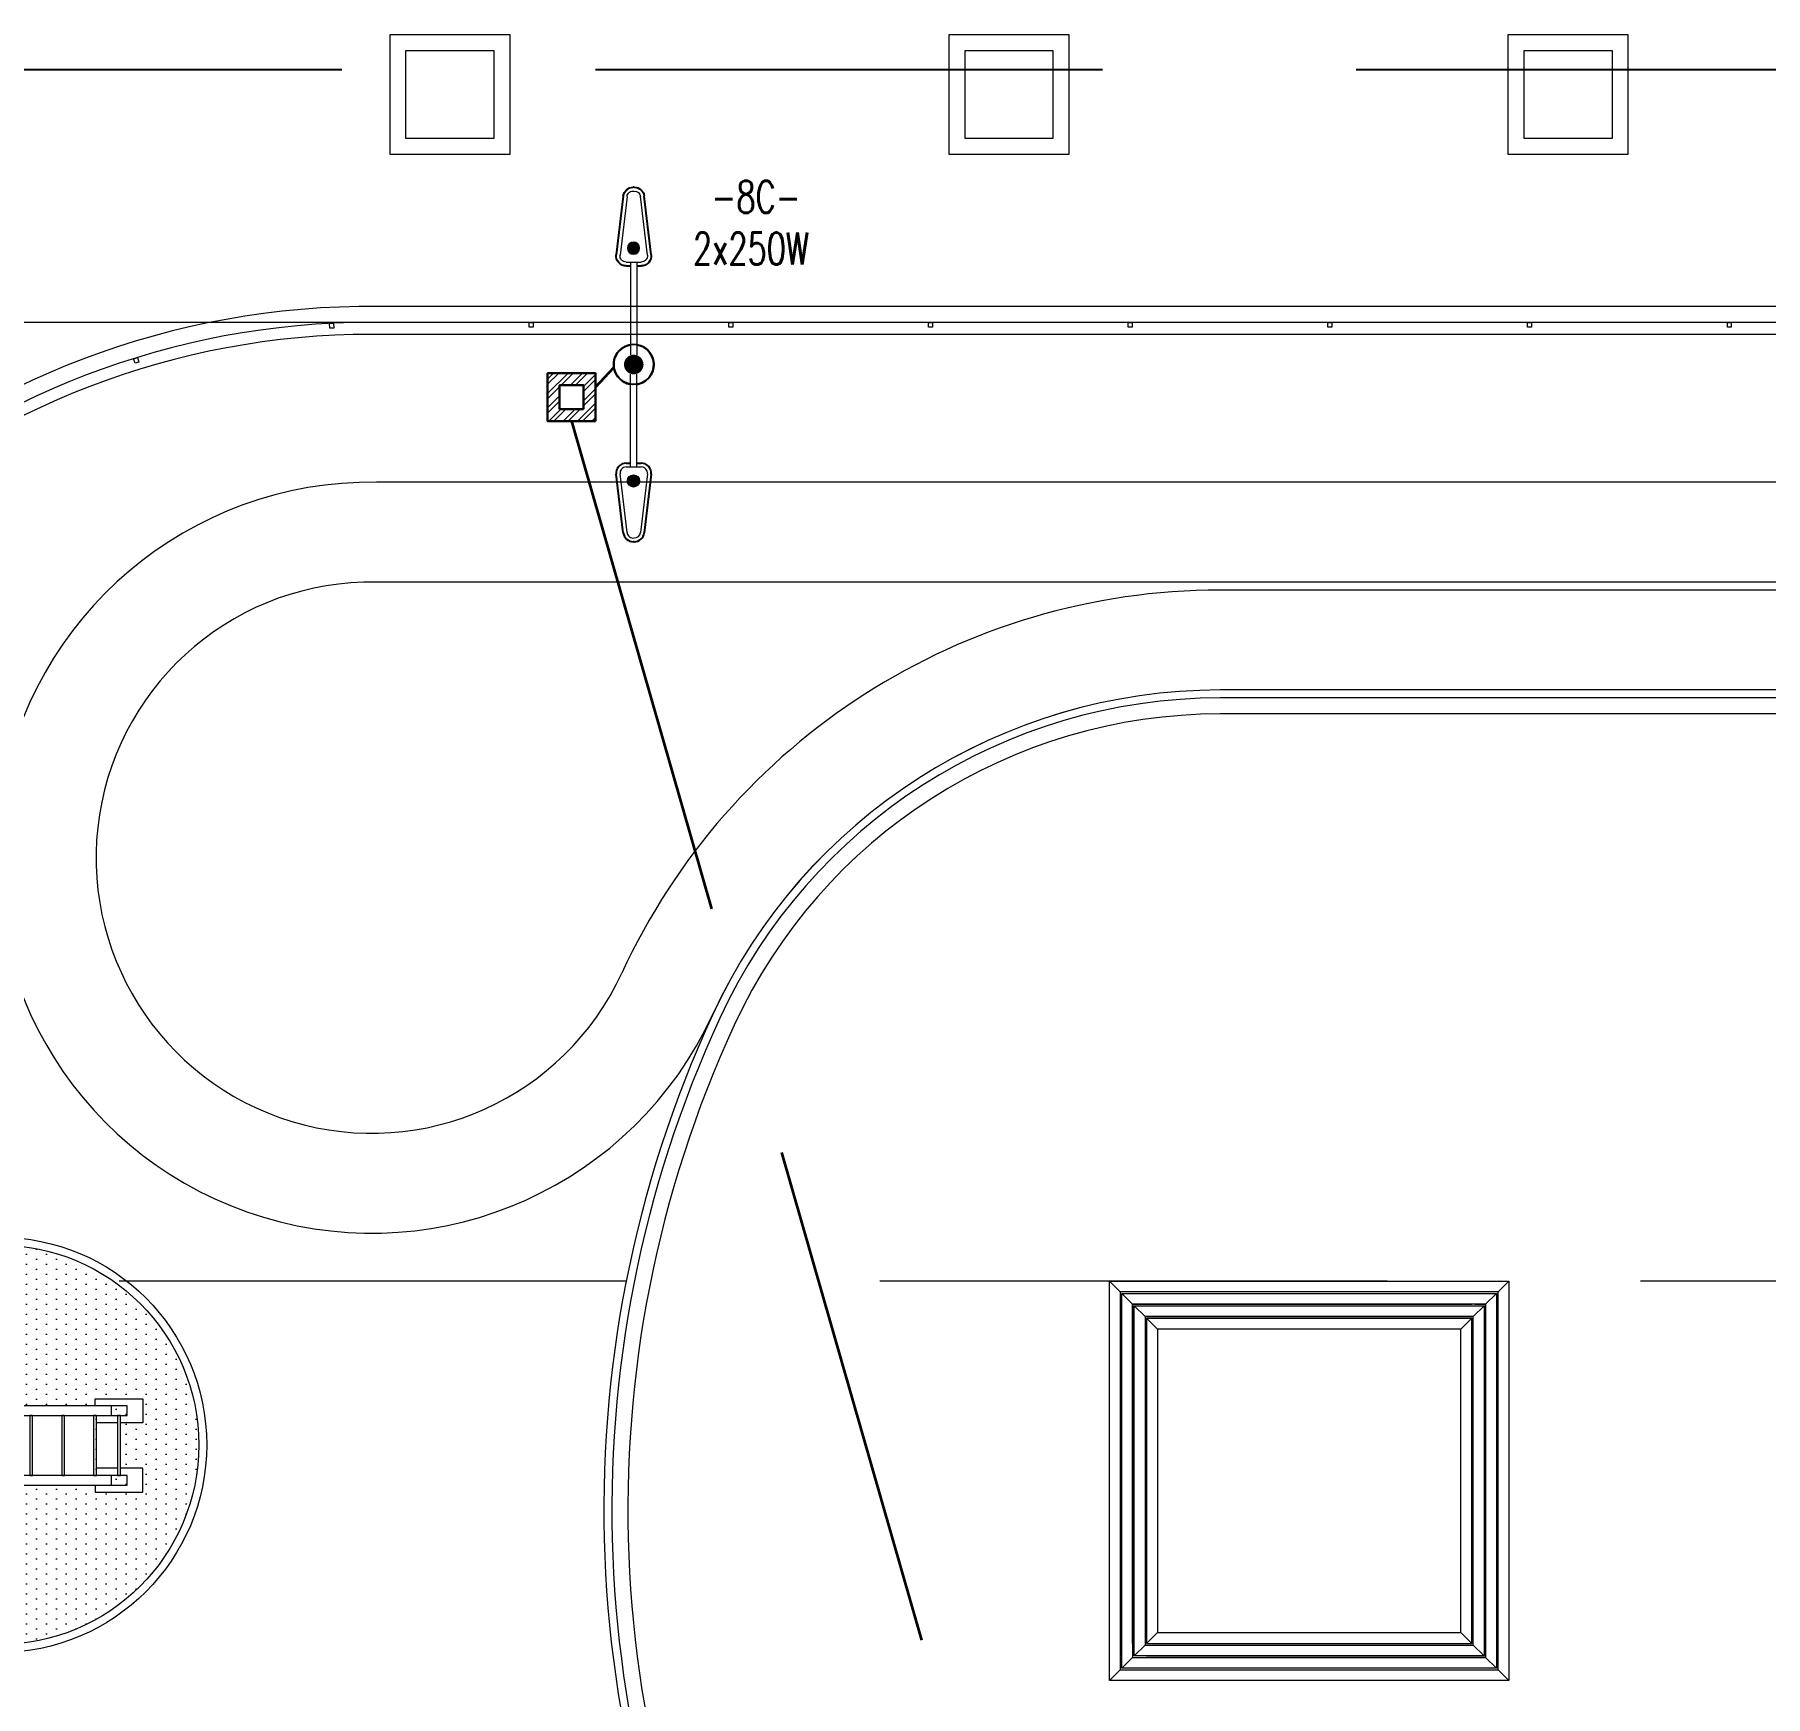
# Model space of a CAD drawing. Header units: millimetres. Extents: x 214 to 1190, y -192 to 1092.
# Drawn here: x 1015.45 to 1037.12, y 74.49 to 95.29 of the extents above; entities that cross this region are included whole.
import ezdxf

# ---------------------------------------------------------------- set-up
doc = ezdxf.new("R2010")
doc.units = ezdxf.units.MM
doc.linetypes.add('HIDDEN', pattern=[9.525, 6.35, -3.175])
doc.linetypes.add('OCULTA2', pattern=[4.7625, 3.175, -1.5875])
for name, color, linetype, lineweight in [('I-ARQ', 8, 'Continuous', 0), ('I-CAIXAS', 3, 'Continuous', 30), ('I-ELET_PISO', 5, 'HIDDEN', 35), ('I-LUMINÁRIA_EXT', 4, 'Continuous', 25), ('I-POSTES', 4, 'Continuous', 25), ('I-TEXTOS', 2, 'Continuous', 25)]:
    doc.layers.add(name, color=color, linetype=linetype, lineweight=lineweight)
doc.styles.add('ROMANS', font='ROMANS.SHX', dxfattribs={"height": 0.25})

# ---------------------------------------------------------------- blocks, each defined once
blk = doc.blocks.new('CANTEIRO')
at = {"layer": 'I-ARQ'}
for points in [[(-1.7, 0.75), (-0.2, 0.75), (-0.2, -0.75), (-1.7, -0.75)], [(-1.5, 0.55), (-0.4, 0.55), (-0.4, -0.55), (-1.5, -0.55)]]:
    blk.add_lwpolyline(points, close=True, dxfattribs=at)
blk = doc.blocks.new('A$C7A5F3391')
at = {"layer": 'I-ARQ', "ltscale": 10}
for p, q in [((0.135, 4.865), (0, 5)), ((4.865, 4.865), (5, 5)), ((0.29, 4.71), (0.155, 4.845)), ((4.71, 4.71), (4.845, 4.845)), ((0.445, 4.555), (0.31, 4.69)), ((4.555, 4.555), (4.69, 4.69)), ((0.465, 4.535), (0.6, 4.4)), ((4.535, 4.535), (4.4, 4.4)), ((0.445, 0.445), (0.31, 0.31)), ((0.465, 0.465), (0.6, 0.6)), ((4.535, 0.465), (4.4, 0.6)), ((4.555, 0.445), (4.69, 0.31)), ((0.29, 0.29), (0.155, 0.155)), ((4.71, 0.29), (4.845, 0.155)), ((0.135, 0.135), (0, 0)), ((4.865, 0.135), (5, 0))]:
    blk.add_line(p, q, dxfattribs=at)
for points in [[(0, 4.865), (0, 5), (5, 5), (5, 0), (4.865, 0)], [(5, 0.135), (5, 0), (0, 0), (0, 5), (0.135, 5)], [(0, 4.71), (0, 4.845)], [(0.135, 4.865), (0.135, 0.135), (4.865, 0.135)], [(4.865, 0.135), (4.865, 4.865), (0.135, 4.865)], [(0.155, 4.845), (4.845, 4.845), (4.845, 0.155), (0.155, 0.155), (0.155, 4.845)], [(0, 4.555), (0, 4.69)], [(0.29, 4.71), (0.29, 0.29), (4.71, 0.29)], [(0.29, 4.575), (0.29, 4.71), (4.71, 4.71), (4.71, 0.465)], [(4.71, 0.29), (4.71, 4.71), (0.29, 4.71)], [(4.535, 0.29), (0.29, 0.29), (0.29, 4.535)], [(4.535, 0.465), (0.465, 0.465), (0.465, 4.535)], [(4.535, 0), (4.4, 0)]]:
    blk.add_lwpolyline(points, dxfattribs=at)
for points in [[(4.69, 0.31), (0.31, 0.31), (0.31, 4.69), (4.69, 4.69), (4.69, 0.31)], [(4.555, 0.445), (4.555, 4.555), (0.445, 4.555), (0.445, 0.445), (4.555, 0.445)], [(0.465, 4.535), (0.465, 0.465), (4.535, 0.465), (4.535, 4.535)], [(4.4, 0.6), (4.4, 4.4), (0.6, 4.4), (0.6, 0.6), (4.4, 0.6)]]:
    blk.add_lwpolyline(points, close=True, dxfattribs=at)
blk = doc.blocks.new('A$C3E7E2C63')
at = {"layer": 'I-ARQ'}
for points in [[(0.09, 3), (0, 3), (0, 3.6), (0.3, 3.6), (0.3, 3.317)], [(1.08, 3), (1.17, 3), (1.17, 3.6), (0.87, 3.6), (0.87, 3.317)], [(0.3, 3.282), (0.3, 3.017)], [(0.87, 3.282), (0.87, 3.017)], [(0.09, 0.6), (0, 0.6), (0, 0), (0.3, 0), (0.3, 0.282)], [(0.3, 0.317), (0.3, 0.582)], [(1.08, 0.6), (1.17, 0.6), (1.17, 0), (0.87, 0), (0.87, 0.282)], [(0.87, 0.317), (0.87, 0.582)]]:
    blk.add_lwpolyline(points, dxfattribs=at)
for points in [[(0.09, 3.4), (0.09, 3.2), (0.21, 3.2), (0.21, 3.4)], [(0.09, 3.4), (0.09, 0.2), (0.21, 0.2), (0.21, 3.4)], [(0.21, 3.317), (0.21, 3.282), (0.96, 3.282), (0.96, 3.317)], [(0.96, 3.4), (0.96, 3.2), (1.08, 3.2), (1.08, 3.4)], [(0.96, 3.4), (0.96, 0.2), (1.08, 0.2), (1.08, 3.4)], [(0.21, 3.017), (0.21, 2.982), (0.96, 2.982), (0.96, 3.017)], [(0.21, 2.617), (0.21, 2.582), (0.96, 2.582), (0.96, 2.617)], [(0.21, 2.217), (0.21, 2.182), (0.96, 2.182), (0.96, 2.217)], [(0.21, 1.817), (0.21, 1.782), (0.96, 1.782), (0.96, 1.817)], [(0.21, 1.417), (0.21, 1.382), (0.96, 1.382), (0.96, 1.417)], [(0.21, 1.017), (0.21, 0.982), (0.96, 0.982), (0.96, 1.017)], [(0.21, 0.617), (0.21, 0.582), (0.96, 0.582), (0.96, 0.617)], [(0.09, 0.2), (0.09, 0.4), (0.21, 0.4), (0.21, 0.2)], [(0.21, 0.282), (0.21, 0.317), (0.96, 0.317), (0.96, 0.282)], [(0.96, 0.2), (0.96, 0.4), (1.08, 0.4), (1.08, 0.2)]]:
    blk.add_lwpolyline(points, close=True, dxfattribs=at)
blk = doc.blocks.new('A$C1955152B')
at = {"layer": 'I-ARQ'}
h = blk.add_hatch(dxfattribs=at)
h.set_pattern_fill('DOTS', color=256, scale=2, style=0)
h.set_pattern_definition([(0, (0.1, 0.1), (0.0625, 0.125), [0, -0.125])])
h.paths.add_polyline_path([(0.1, 2.6, 1), (5.1, 2.6, 1)])
h.paths.add_polyline_path([(3.103, 1.402), (3.193, 1.402), (3.193, 0.802), (2.893, 0.802), (2.893, 1.085), (2.323, 1.085), (2.323, 0.802), (2.023, 0.802), (2.023, 1.402), (2.113, 1.402), (2.113, 3.802), (2.023, 3.802), (2.023, 4.402), (2.323, 4.402), (2.323, 4.12), (2.893, 4.12), (2.893, 4.402), (3.193, 4.402), (3.193, 3.802), (3.103, 3.802)], flags=16)
h.paths.add_polyline_path([(2.983, 3.385), (2.233, 3.385), (2.233, 3.42), (2.983, 3.42)], flags=0)
h.paths.add_polyline_path([(2.983, 3.02), (2.983, 2.985), (2.233, 2.985), (2.233, 3.02)], flags=0)
h.paths.add_polyline_path([(2.983, 3.785), (2.233, 3.785), (2.233, 3.82), (2.983, 3.82)], flags=0)
h.paths.add_polyline_path([(3.103, 4.002), (2.983, 4.002), (2.983, 4.202), (3.103, 4.202)], flags=0)
h.paths.add_polyline_path([(2.983, 2.62), (2.983, 2.585), (2.233, 2.585), (2.233, 2.62)], flags=0)
h.paths.add_polyline_path([(2.983, 2.22), (2.983, 2.185), (2.233, 2.185), (2.233, 2.22)], flags=0)
h.paths.add_polyline_path([(2.233, 4.002), (2.113, 4.002), (2.113, 4.202), (2.233, 4.202)], flags=0)
h.paths.add_polyline_path([(2.983, 1.82), (2.983, 1.785), (2.233, 1.785), (2.233, 1.82)], flags=0)
h.paths.add_polyline_path([(2.983, 1.42), (2.983, 1.385), (2.233, 1.385), (2.233, 1.42)], flags=0)
h.paths.add_polyline_path([(3.103, 1.202), (3.103, 1.002), (2.983, 1.002), (2.983, 1.202)], flags=0)
h.paths.add_polyline_path([(2.233, 1.202), (2.233, 1.002), (2.113, 1.002), (2.113, 1.202)], flags=0)
for radius in [2.6, 2.5]:
    blk.add_circle((2.6, 2.6), radius, dxfattribs=at)
blk.add_blockref('A$C3E7E2C63', (2.023, 0.802), dxfattribs=at)
blk = doc.blocks.new('CERCA')
at = {"layer": 'I-ARQ'}
blk.add_lwpolyline([(-0.025, 0), (0.025, 0), (0.025, -0.06), (-0.025, -0.06)], close=True, dxfattribs=at)
blk = doc.blocks.new('poste 1x400w')
at = {"layer": 'I-LUMINÁRIA_EXT', "linetype": 'Continuous', "lineweight": 0}
blk.add_hatch(color=9, dxfattribs=at).paths.add_polyline_path([(297.622, 60.492, 1), (297.621, 60.323, 1)])
at = {"layer": 'I-LUMINÁRIA_EXT', "color": 9, "linetype": 'Continuous', "lineweight": 0}
for p, q in [((297.581, 60.604), (297.581, 61.894)), ((297.666, 60.604), (297.666, 61.894))]:
    blk.add_line(p, q, dxfattribs=at)
at = {"layer": 'I-LUMINÁRIA_EXT'}
for p, q in [((297.478, 59.685), (297.381, 60.501)), ((297.519, 60.657), (297.581, 60.657)), ((297.666, 60.657), (297.728, 60.657)), ((297.867, 60.501), (297.769, 59.685)), ((297.624, 59.562), (297.617, 59.562)), ((297.631, 59.562), (297.624, 59.562))]:
    blk.add_line(p, q, dxfattribs=at)
at = {"layer": 'I-LUMINÁRIA_EXT', "color": 9, "lineweight": 0}
for p, q in [((297.531, 59.691), (297.434, 60.507)), ((297.519, 60.604), (297.728, 60.604)), ((297.814, 60.507), (297.716, 59.691))]:
    blk.add_line(p, q, dxfattribs=at)
at = {"layer": 'I-LUMINÁRIA_EXT', "color": 9, "linetype": 'Continuous', "lineweight": 0}
blk.add_circle((297.621, 60.408), 0.0845, dxfattribs=at)
at = {"layer": 'I-LUMINÁRIA_EXT'}
for centre, start, end in [((297.519, 60.517), 90, 186.8096), ((297.728, 60.517), 353.1904, 90), ((297.617, 59.701), 186.8096, 270), ((297.631, 59.701), 270, 353.1904)]:
    blk.add_arc(centre, 0.139, start, end, dxfattribs=at)
at = {"layer": 'I-LUMINÁRIA_EXT', "color": 9, "lineweight": 0}
for centre, radius, start, end in [((297.519, 60.517), 0.0861, 90, 186.8096), ((297.728, 60.517), 0.0861, 353.1904, 90), ((297.618, 59.702), 0.0879, 187.2548, 278.2493), ((297.631, 59.701), 0.0861, 270, 353.1904)]:
    blk.add_arc(centre, radius, start, end, dxfattribs=at)
at = {"layer": 'I-POSTES', "linetype": 'Continuous', "const_width": 0.136}
blk.add_lwpolyline([(297.624, 62.095, 1), (297.624, 61.959, 1)], format="xyb", close=True, dxfattribs=at)
at = {"layer": 'I-POSTES'}
for start, end in [(81.1915, 171.1915), (81.1915, 171.1915), (81.1915, 171.1915), (351.1915, 81.1915), (351.1915, 81.1915), (351.1915, 81.1915), (171.1915, 261.1915), (171.1915, 261.1915), (171.1915, 261.1915), (278.8085, 351.1915), (278.8085, 351.1915), (278.8085, 351.1915)]:
    blk.add_arc((297.624, 62.027), 0.279, start, end, dxfattribs=at)
blk = doc.blocks.new('POSTE 250W  1P')
at = {"layer": 'I-POSTES', "xscale": 0.9, "yscale": 0.9, "zscale": 0.9, "rotation": 180}
blk.add_blockref('poste 1x400w', (267.871, 55.829), dxfattribs=at)
at = {"layer": 'I-POSTES', "xscale": -0.9, "yscale": 0.9, "zscale": 0.9}
blk.add_blockref('poste 1x400w', (267.871, -55.82), dxfattribs=at)
blk = doc.blocks.new('30X30')
at = {"layer": 'I-CAIXAS', "lineweight": 0}
h = blk.add_hatch(dxfattribs=at)
h.set_pattern_fill('STEEL', color=9, scale=0.04, style=0)
h.set_pattern_definition([(45, (0, 0), (-0.089803, 0.089803), []), (45, (0, 0.0635), (-0.089803, 0.089803), [])])
h.paths.add_polyline_path([(0.3, 0.3), (-0.3, 0.3), (-0.3, -0.3), (0.3, -0.3)])
h.paths.add_polyline_path([(0.15, -0.15), (-0.15, -0.15), (-0.15, 0.15), (0.15, 0.15)], flags=16)
at = {"layer": 'I-CAIXAS'}
for points in [[(-0.3, 0.3), (0.3, 0.3), (0.3, -0.3), (-0.3, -0.3)], [(-0.15, 0.15), (0.15, 0.15), (0.15, -0.15), (-0.15, -0.15)]]:
    blk.add_lwpolyline(points, close=True, dxfattribs=at)

msp = doc.modelspace()

# ---------------------------------------------------------------- linework, layer by layer
at = {"linetype": 'OCULTA2', "ltscale": 2}
msp.add_lwpolyline([(993.161, -12.517), (1133.599, -12.517), (1133.599, 94.852), (993.161, 94.852)], close=True, dxfattribs=at)
at = {"layer": 'I-ARQ'}
for p, q in [((1146.475, 91.89), (1019.756, 91.89)), ((1146.681, 91.69), (1019.673, 91.69)), ((1146.681, 91.69), (1019.673, 91.69)), ((1146.536, 91.54), (1019.673, 91.54)), ((1118.412, 89.689), (1019.734, 89.689)), ((1118.443, 88.439), (1019.734, 88.439)), ((1118.518, 88.339), (1030.298, 88.339))]:
    msp.add_line(p, q, dxfattribs=at)
at = {"layer": 'I-ARQ', "linetype": 'HIDDEN'}
for p, q in [((1019.673, 91.69), (1010.871, 91.69)), ((1041.911, 79.69), (1009.336, 79.69))]:
    msp.add_line(p, q, dxfattribs=at)
at = {"layer": 'I-ARQ'}
for points in [[(1030.297, 87.089, 0.292611), (1023.94, 83.02, 0.240175), (1024.468, 69.597, 0.240175)], [(1030.297, 86.989, 0.292611), (1024.031, 82.979, 0.240175), (1024.556, 69.646, 0.240175)], [(1030.297, 87.089, 0.292607), (1023.941, 83.021, 0.000002), (1023.94, 83.02, 0.000002)], [(1128.512, 77.415, 0.40469), (1118.518, 87.089, 0), (1030.297, 87.089, 3059019602.697577)], [(1128.412, 77.412, 0.40469), (1118.518, 86.989), (1030.297, 86.989)], [(1030.297, 86.789, 0.292611), (1024.213, 82.895, 0.240175), (1024.73, 69.743, 0.240175)], [(1128.213, 77.406, 0.40469), (1118.518, 86.789), (1030.297, 86.789)]]:
    msp.add_lwpolyline(points, format="xyb", dxfattribs=at)
for centre, radius, start, end in [((1019.673, 81.69), 10.2, 89.5343, 173.174), ((1019.673, 81.69), 10, 90, 172.7083), ((1019.673, 81.69), 9.85, 90, 172.7083), ((1019.673, 84.99), 4.7, 89.2534, 335.2321), ((1019.673, 84.99), 3.45, 88.9845, 335.2326), ((1030.297, 80.089), 8.25, 89.9981, 155.2409)]:
    msp.add_arc(centre, radius, start, end, dxfattribs=at)
at = {"layer": 'I-ELET_PISO'}
for p, q in [((1022.476, 90.879), (1022.706, 91.126)), ((1022.176, 90.454), (1030.901, 60.073))]:
    msp.add_line(p, q, dxfattribs=at)

# ---------------------------------------------------------------- block references
at = {"layer": 'I-ARQ'}
for name, p, rotation in [('CANTEIRO', (1019.703, 94.542), 180.0000000066701), ('CANTEIRO', (1026.703, 94.542), 180.0000000066701), ('CANTEIRO', (1033.703, 94.542), 180.0000000066701), ('CERCA', (1019.172, 91.677), 2.871773824377334), ('CERCA', (1016.717, 91.243), 17.19571869751284), ('A$C1955152B', (1012.408, 80.24), 270), ('A$C7A5F3391', (1028.911, 79.69), 270)]:
    msp.add_blockref(name, p, dxfattribs=dict(at, rotation=rotation))
for p in [(1021.672, 91.69), (1024.172, 91.69), (1026.672, 91.69), (1029.172, 91.69), (1031.672, 91.69), (1034.172, 91.69), (1036.672, 91.69)]:
    msp.add_blockref('CERCA', p, dxfattribs=at)
at = {"layer": 'I-CAIXAS', "rotation": 180}
msp.add_blockref('30X30', (1022.176, 90.754), dxfattribs=at)
at = {"layer": 'I-LUMINÁRIA_EXT', "xscale": -1}
msp.add_blockref('POSTE 250W  1P', (1022.964, 91.158), dxfattribs=at)

# ---------------------------------------------------------------- texts
at = {"layer": 'I-TEXTOS', "style": 'ROMANS', "width": 0.7}
for s, p in [('-8C-', (1023.928, 93.061, -1199.784)), ('2x250W', (1023.696, 92.413, -399.928))]:
    msp.add_text(s, height=0.4, dxfattribs=at).set_placement(p)

doc.saveas('drawing.dxf')
